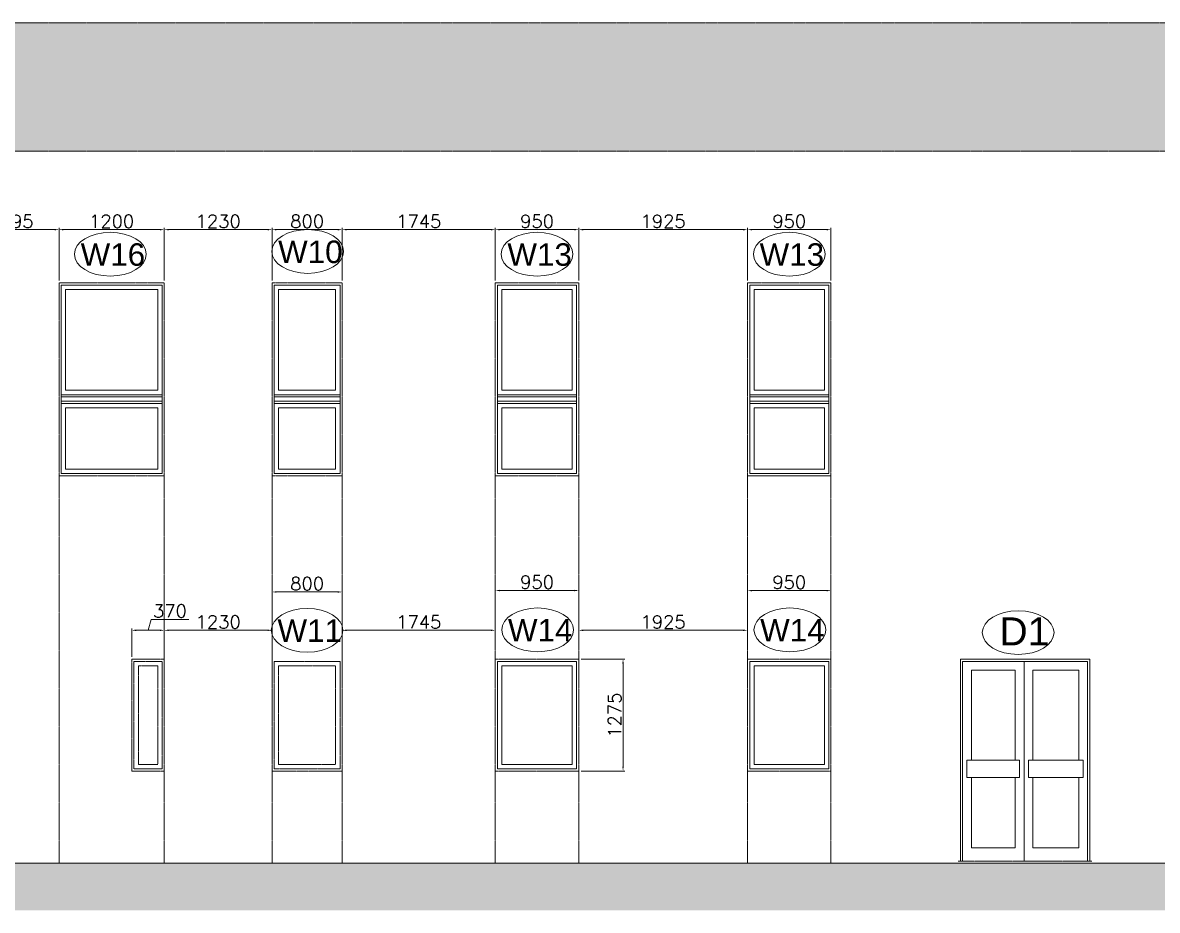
# Model space of a CAD drawing. Header units: millimetres. Extents: x -2143172 to 5255, y -610845 to 279739.
# Drawn here: x -1004814 to -991881, y -587628 to -577511 of the extents above; entities that cross this region are included whole.
import ezdxf

# ---------------------------------------------------------------- set-up
doc = ezdxf.new("R2010")
doc.units = ezdxf.units.MM
doc.header["$LTSCALE"] = 30
doc.linetypes.add('HIDDEN2', pattern=[0.1875, 0.125, -0.0625])
doc.layers.get('0').update_dxf_attribs({"lineweight": 5})
doc.layers.get('Defpoints').update_dxf_attribs({"lineweight": 5})
for name, color, linetype, lineweight in [('Al Window tag', 5, 'Continuous', 5), ('Aluminum', 7, 'Continuous', 5), ('dims.', 152, 'Continuous', 5), ('Elev 2', 251, 'Continuous', 5), ('Fill Aluminum Cladding', 254, 'Continuous', 5), ('Hatch', 252, 'Continuous', 5), ('Proj', 7, 'HIDDEN2', 5)]:
    doc.layers.add(name, color=color, linetype=linetype, lineweight=lineweight)
doc.styles.add('SIMPLEX', font='SIMPLEX.shx', dxfattribs={"height": 150})
doc.styles.add('TTLB-A0-JeddahDP$0$swis721', font='swiss.ttf')
doc.dimstyles.new('Buk', dxfattribs={"dimtxt": 150, "dimasz": 50, "dimexe": 20, "dimexo": 25, "dimgap": 20, "dimtad": 1, "dimdec": 0, "dimrnd": 5, "dimdsep": 46, "dimtxsty": 'SIMPLEX', "dimcen": 0, "dimdle": 20, "dimclrd": 256, "dimclre": 256, "dimclrt": 256, "dimadec": 0, "dimazin": 0, "dimtfac": 0.0075, "dimtdec": 0, "dimtmove": 1, "dimatfit": 2, "dimldrblk": 'ARCHTICK', "dimfxl": 1, "dimtolj": 1, "dimtzin": 0, "dimlwd": -1, "dimlwe": -1, "dimarcsym": 0})

# ---------------------------------------------------------------- blocks, each defined once
blk = doc.blocks.new('*D928')
at = {"layer": 'Defpoints', "color": 0, "transparency": 16777216}
for p in [(-998475, -584766, 0), (-997971, -584766), (-998475, -586041, 0)]:
    blk.add_point(p, dxfattribs=at)
at = {"layer": 'dims.', "linetype": 'Continuous', "transparency": 16777216}
for p, q in [((-998450, -584766), (-997951, -584766)), ((-998450, -586041), (-997951, -586041))]:
    blk.add_line(p, q, dxfattribs=at)
at = {"layer": 'dims.', "transparency": 16777216}
blk.add_line((-997971, -585991), (-997971, -584816), dxfattribs=at)
for points in [[(-997979, -584816), (-997963, -584816), (-997971, -584766)], [(-997979, -585991), (-997963, -585991), (-997971, -586041)]]:
    blk.add_solid(points, dxfattribs=at)
at = {"layer": 'dims.', "transparency": 16777216, "insert": (-998066, -585404), "char_height": 150, "attachment_point": 5, "rotation": 90, "style": 'SIMPLEX'}
blk.add_mtext('\\A1;1275', dxfattribs=at)
blk = doc.blocks.new('_ArchTick')
at = {"color": 0, "linetype": 'ByBlock', "const_width": 0.15}
blk.add_lwpolyline([(-0.5, -0.5), (0.5, 0.5)], dxfattribs=at)
blk = doc.blocks.new('*D943')
at = {"layer": 'Defpoints', "color": 0, "transparency": 16777216}
for p in [(-1004400, -579870), (-1005494, -580476, 0), (-1004400, -580476, 0)]:
    blk.add_point(p, dxfattribs=at)
at = {"layer": 'dims.', "linetype": 'Continuous', "transparency": 16777216}
for p, q in [((-1005494, -580451), (-1005494, -579850)), ((-1004400, -580451), (-1004400, -579850))]:
    blk.add_line(p, q, dxfattribs=at)
at = {"layer": 'dims.', "transparency": 16777216}
blk.add_line((-1005444, -579870), (-1004450, -579870), dxfattribs=at)
for points in [[(-1005444, -579862), (-1005444, -579879), (-1005494, -579870)], [(-1004450, -579862), (-1004450, -579879), (-1004400, -579870)]]:
    blk.add_solid(points, dxfattribs=at)
at = {"layer": 'dims.', "transparency": 16777216, "insert": (-1004947, -579775), "char_height": 150, "attachment_point": 5, "style": 'SIMPLEX'}
blk.add_mtext('\\A1;1095', dxfattribs=at)
blk = doc.blocks.new('*D944')
at = {"layer": 'Defpoints', "color": 0, "transparency": 16777216}
for p in [(-1003200, -579870), (-1004400, -580476, 0), (-1003200, -580476, 0)]:
    blk.add_point(p, dxfattribs=at)
at = {"layer": 'dims.', "linetype": 'Continuous', "transparency": 16777216}
for p, q in [((-1004400, -580451), (-1004400, -579850)), ((-1003200, -580451), (-1003200, -579850))]:
    blk.add_line(p, q, dxfattribs=at)
at = {"layer": 'dims.', "transparency": 16777216}
blk.add_line((-1004350, -579870), (-1003250, -579870), dxfattribs=at)
for points in [[(-1004350, -579862), (-1004350, -579879), (-1004400, -579870)], [(-1003250, -579862), (-1003250, -579879), (-1003200, -579870)]]:
    blk.add_solid(points, dxfattribs=at)
at = {"layer": 'dims.', "transparency": 16777216, "insert": (-1003800, -579775), "char_height": 150, "attachment_point": 5, "style": 'SIMPLEX'}
blk.add_mtext('\\A1;1200', dxfattribs=at)
blk = doc.blocks.new('*D945')
at = {"layer": 'Defpoints', "color": 0, "transparency": 16777216}
for p in [(-1001972, -579870), (-1003200, -580476, 0), (-1001972, -580476, 0)]:
    blk.add_point(p, dxfattribs=at)
at = {"layer": 'dims.', "linetype": 'Continuous', "transparency": 16777216}
for p, q in [((-1003200, -580451), (-1003200, -579850)), ((-1001972, -580451), (-1001972, -579850))]:
    blk.add_line(p, q, dxfattribs=at)
at = {"layer": 'dims.', "transparency": 16777216}
blk.add_line((-1003150, -579870), (-1002022, -579870), dxfattribs=at)
for points in [[(-1003150, -579862), (-1003150, -579879), (-1003200, -579870)], [(-1002022, -579862), (-1002022, -579879), (-1001972, -579870)]]:
    blk.add_solid(points, dxfattribs=at)
at = {"layer": 'dims.', "transparency": 16777216, "insert": (-1002586, -579775), "char_height": 150, "attachment_point": 5, "style": 'SIMPLEX'}
blk.add_mtext('\\A1;1230', dxfattribs=at)
blk = doc.blocks.new('*D946')
at = {"layer": 'Defpoints', "color": 0, "transparency": 16777216}
for p in [(-1001172, -579870), (-1001972, -580476, 0), (-1001172, -580476, 0)]:
    blk.add_point(p, dxfattribs=at)
at = {"layer": 'dims.', "linetype": 'Continuous', "transparency": 16777216}
for p, q in [((-1001972, -580451), (-1001972, -579850)), ((-1001172, -580451), (-1001172, -579850))]:
    blk.add_line(p, q, dxfattribs=at)
at = {"layer": 'dims.', "transparency": 16777216}
blk.add_line((-1001922, -579870), (-1001222, -579870), dxfattribs=at)
for points in [[(-1001922, -579862), (-1001922, -579879), (-1001972, -579870)], [(-1001222, -579862), (-1001222, -579879), (-1001172, -579870)]]:
    blk.add_solid(points, dxfattribs=at)
at = {"layer": 'dims.', "transparency": 16777216, "insert": (-1001572, -579775), "char_height": 150, "attachment_point": 5, "style": 'SIMPLEX'}
blk.add_mtext('\\A1;800', dxfattribs=at)
blk = doc.blocks.new('*D947')
at = {"layer": 'Defpoints', "color": 0, "transparency": 16777216}
for p in [(-999427, -579870), (-1001172, -580476, 0), (-999427, -580476, 0)]:
    blk.add_point(p, dxfattribs=at)
at = {"layer": 'dims.', "linetype": 'Continuous', "transparency": 16777216}
for p, q in [((-1001172, -580451), (-1001172, -579850)), ((-999427, -580451), (-999427, -579850))]:
    blk.add_line(p, q, dxfattribs=at)
at = {"layer": 'dims.', "transparency": 16777216}
blk.add_line((-1001122, -579870), (-999477, -579870), dxfattribs=at)
for points in [[(-1001122, -579862), (-1001122, -579879), (-1001172, -579870)], [(-999477, -579862), (-999477, -579879), (-999427, -579870)]]:
    blk.add_solid(points, dxfattribs=at)
at = {"layer": 'dims.', "transparency": 16777216, "insert": (-1000299, -579775), "char_height": 150, "attachment_point": 5, "style": 'SIMPLEX'}
blk.add_mtext('\\A1;1745', dxfattribs=at)
blk = doc.blocks.new('*D948')
at = {"layer": 'Defpoints', "color": 0, "transparency": 16777216}
for p in [(-998475, -579870), (-999427, -580476, 0), (-998475, -580476, 0)]:
    blk.add_point(p, dxfattribs=at)
at = {"layer": 'dims.', "linetype": 'Continuous', "transparency": 16777216}
for p, q in [((-999427, -580451), (-999427, -579850)), ((-998475, -580451), (-998475, -579850))]:
    blk.add_line(p, q, dxfattribs=at)
at = {"layer": 'dims.', "transparency": 16777216}
blk.add_line((-999377, -579870), (-998525, -579870), dxfattribs=at)
for points in [[(-999377, -579862), (-999377, -579879), (-999427, -579870)], [(-998525, -579862), (-998525, -579879), (-998475, -579870)]]:
    blk.add_solid(points, dxfattribs=at)
at = {"layer": 'dims.', "transparency": 16777216, "insert": (-998951, -579775), "char_height": 150, "attachment_point": 5, "style": 'SIMPLEX'}
blk.add_mtext('\\A1;950', dxfattribs=at)
blk = doc.blocks.new('*D949')
at = {"layer": 'Defpoints', "color": 0, "transparency": 16777216}
for p in [(-996552, -579870), (-998475, -580476, 0), (-996552, -580476, 0)]:
    blk.add_point(p, dxfattribs=at)
at = {"layer": 'dims.', "linetype": 'Continuous', "transparency": 16777216}
for p, q in [((-998475, -580451), (-998475, -579850)), ((-996552, -580451), (-996552, -579850))]:
    blk.add_line(p, q, dxfattribs=at)
at = {"layer": 'dims.', "transparency": 16777216}
blk.add_line((-998425, -579870), (-996602, -579870), dxfattribs=at)
for points in [[(-998425, -579862), (-998425, -579879), (-998475, -579870)], [(-996602, -579862), (-996602, -579879), (-996552, -579870)]]:
    blk.add_solid(points, dxfattribs=at)
at = {"layer": 'dims.', "transparency": 16777216, "insert": (-997514, -579775), "char_height": 150, "attachment_point": 5, "style": 'SIMPLEX'}
blk.add_mtext('\\A1;1925', dxfattribs=at)
blk = doc.blocks.new('*D950')
at = {"layer": 'Defpoints', "color": 0, "transparency": 16777216}
for p in [(-995601, -579870), (-996552, -580476, 0), (-995601, -580476, 0)]:
    blk.add_point(p, dxfattribs=at)
at = {"layer": 'dims.', "linetype": 'Continuous', "transparency": 16777216}
for p, q in [((-996552, -580451), (-996552, -579850)), ((-995601, -580451), (-995601, -579850))]:
    blk.add_line(p, q, dxfattribs=at)
at = {"layer": 'dims.', "transparency": 16777216}
blk.add_line((-996502, -579870), (-995651, -579870), dxfattribs=at)
for points in [[(-996502, -579862), (-996502, -579879), (-996552, -579870)], [(-995651, -579862), (-995651, -579879), (-995601, -579870)]]:
    blk.add_solid(points, dxfattribs=at)
at = {"layer": 'dims.', "transparency": 16777216, "insert": (-996076, -579775), "char_height": 150, "attachment_point": 5, "style": 'SIMPLEX'}
blk.add_mtext('\\A1;950', dxfattribs=at)
blk = doc.blocks.new('*D907')
at = {"layer": 'Defpoints', "color": 0, "transparency": 16777216}
for p in [(-1003200, -584437), (-1003570, -584766, 0), (-1003200, -584766, 0)]:
    blk.add_point(p, dxfattribs=at)
at = {"layer": 'dims.', "transparency": 16777216}
for p, q in [((-1003385, -584437), (-1003348, -584312)), ((-1003348, -584312), (-1002922, -584312)), ((-1003520, -584437), (-1003250, -584437))]:
    blk.add_line(p, q, dxfattribs=at)
at = {"layer": 'dims.', "linetype": 'Continuous', "transparency": 16777216}
for p, q in [((-1003570, -584741), (-1003570, -584417)), ((-1003200, -584741), (-1003200, -584417))]:
    blk.add_line(p, q, dxfattribs=at)
at = {"layer": 'dims.', "transparency": 16777216}
for points in [[(-1003520, -584428), (-1003520, -584445), (-1003570, -584437)], [(-1003250, -584428), (-1003250, -584445), (-1003200, -584437)]]:
    blk.add_solid(points, dxfattribs=at)
at = {"layer": 'dims.', "transparency": 16777216, "insert": (-1003135, -584217), "char_height": 150, "attachment_point": 5, "style": 'SIMPLEX'}
blk.add_mtext('\\A1;370', dxfattribs=at)
blk = doc.blocks.new('*D908')
at = {"layer": 'Defpoints', "color": 0, "transparency": 16777216}
for p in [(-1001972, -584437), (-1003200, -584766, 0), (-1001972, -584795, 0)]:
    blk.add_point(p, dxfattribs=at)
at = {"layer": 'dims.', "linetype": 'Continuous', "transparency": 16777216}
for p, q in [((-1003200, -584741), (-1003200, -584417)), ((-1001972, -584770), (-1001972, -584417))]:
    blk.add_line(p, q, dxfattribs=at)
at = {"layer": 'dims.', "transparency": 16777216}
blk.add_line((-1003150, -584437), (-1002022, -584437), dxfattribs=at)
for points in [[(-1003150, -584428), (-1003150, -584445), (-1003200, -584437)], [(-1002022, -584428), (-1002022, -584445), (-1001972, -584437)]]:
    blk.add_solid(points, dxfattribs=at)
at = {"layer": 'dims.', "transparency": 16777216, "insert": (-1002586, -584342), "char_height": 150, "attachment_point": 5, "style": 'SIMPLEX'}
blk.add_mtext('\\A1;1230', dxfattribs=at)
blk = doc.blocks.new('*D909')
at = {"layer": 'Defpoints', "color": 0, "transparency": 16777216}
for p in [(-1001172, -584000), (-1001972, -584795, 0), (-1001172, -584789, 0)]:
    blk.add_point(p, dxfattribs=at)
at = {"layer": 'dims.', "linetype": 'Continuous', "transparency": 16777216}
for p, q in [((-1001972, -584770), (-1001972, -583980)), ((-1001172, -584764), (-1001172, -583980))]:
    blk.add_line(p, q, dxfattribs=at)
at = {"layer": 'dims.', "transparency": 16777216}
blk.add_line((-1001922, -584000), (-1001222, -584000), dxfattribs=at)
for points in [[(-1001922, -583992), (-1001922, -584008), (-1001972, -584000)], [(-1001222, -583992), (-1001222, -584008), (-1001172, -584000)]]:
    blk.add_solid(points, dxfattribs=at)
at = {"layer": 'dims.', "transparency": 16777216, "insert": (-1001572, -583905), "char_height": 150, "attachment_point": 5, "style": 'SIMPLEX'}
blk.add_mtext('\\A1;800', dxfattribs=at)
blk = doc.blocks.new('*D910')
at = {"layer": 'Defpoints', "color": 0, "transparency": 16777216}
for p in [(-999427, -584437, 0), (-999427, -584437), (-1001172, -584789, 0)]:
    blk.add_point(p, dxfattribs=at)
at = {"layer": 'dims.', "linetype": 'Continuous', "transparency": 16777216}
for p, q in [((-1001172, -584764), (-1001172, -584417)), ((-999427, -584412), (-999427, -584417))]:
    blk.add_line(p, q, dxfattribs=at)
at = {"layer": 'dims.', "transparency": 16777216}
blk.add_line((-1001122, -584437), (-999477, -584437), dxfattribs=at)
for points in [[(-1001122, -584428), (-1001122, -584445), (-1001172, -584437)], [(-999477, -584428), (-999477, -584445), (-999427, -584437)]]:
    blk.add_solid(points, dxfattribs=at)
at = {"layer": 'dims.', "transparency": 16777216, "insert": (-1000299, -584342), "char_height": 150, "attachment_point": 5, "style": 'SIMPLEX'}
blk.add_mtext('\\A1;1745', dxfattribs=at)
blk = doc.blocks.new('*D833')
at = {"layer": 'Defpoints', "color": 0, "transparency": 16777216}
for p in [(-998475, -583983), (-999427, -584437, 0), (-998475, -584437, 0)]:
    blk.add_point(p, dxfattribs=at)
at = {"layer": 'dims.', "linetype": 'Continuous', "transparency": 16777216}
for p, q in [((-999427, -584412), (-999427, -583963)), ((-998475, -584412), (-998475, -583963))]:
    blk.add_line(p, q, dxfattribs=at)
at = {"layer": 'dims.', "transparency": 16777216}
blk.add_line((-999377, -583983), (-998525, -583983), dxfattribs=at)
for points in [[(-999377, -583975), (-999377, -583992), (-999427, -583983)], [(-998525, -583975), (-998525, -583992), (-998475, -583983)]]:
    blk.add_solid(points, dxfattribs=at)
at = {"layer": 'dims.', "transparency": 16777216, "insert": (-998951, -583888), "char_height": 150, "attachment_point": 5, "style": 'SIMPLEX'}
blk.add_mtext('\\A1;950', dxfattribs=at)
blk = doc.blocks.new('*D911')
at = {"layer": 'Defpoints', "color": 0, "transparency": 16777216}
for p in [(-998475, -584437, 0), (-996552, -584437, 0), (-996552, -584437)]:
    blk.add_point(p, dxfattribs=at)
at = {"layer": 'dims.', "transparency": 16777216}
blk.add_line((-998425, -584437), (-996602, -584437), dxfattribs=at)
at = {"layer": 'dims.', "linetype": 'Continuous', "transparency": 16777216}
for p, q in [((-996552, -584412), (-996552, -584417)), ((-998475, -584462), (-998475, -584457))]:
    blk.add_line(p, q, dxfattribs=at)
at = {"layer": 'dims.', "transparency": 16777216}
for points in [[(-998425, -584428), (-998425, -584445), (-998475, -584437)], [(-996602, -584428), (-996602, -584445), (-996552, -584437)]]:
    blk.add_solid(points, dxfattribs=at)
at = {"layer": 'dims.', "transparency": 16777216, "insert": (-997514, -584342), "char_height": 150, "attachment_point": 5, "style": 'SIMPLEX'}
blk.add_mtext('\\A1;1925', dxfattribs=at)
blk = doc.blocks.new('*D834')
at = {"layer": 'Defpoints', "color": 0, "transparency": 16777216}
for p in [(-995601, -583985), (-996552, -584437, 0), (-995601, -584412, 0)]:
    blk.add_point(p, dxfattribs=at)
at = {"layer": 'dims.', "linetype": 'Continuous', "transparency": 16777216}
for p, q in [((-996552, -584412), (-996552, -583965)), ((-995601, -584387), (-995601, -583965))]:
    blk.add_line(p, q, dxfattribs=at)
at = {"layer": 'dims.', "transparency": 16777216}
blk.add_line((-996502, -583985), (-995651, -583985), dxfattribs=at)
for points in [[(-996502, -583976), (-996502, -583993), (-996552, -583985)], [(-995651, -583976), (-995651, -583993), (-995601, -583985)]]:
    blk.add_solid(points, dxfattribs=at)
at = {"layer": 'dims.', "transparency": 16777216, "insert": (-996076, -583890), "char_height": 150, "attachment_point": 5, "style": 'SIMPLEX'}
blk.add_mtext('\\A1;950', dxfattribs=at)
blk = doc.blocks.new('A$C10F73263')
at = {"layer": 'Al Window tag'}
blk.add_ellipse((0, 0), major_axis=(409, 0), ratio=0.610025, dxfattribs=at)
at = {"layer": 'Al Window tag', "insert": (-338, 124, 0), "char_height": 256, "attachment_point": 1, "style": 'TTLB-A0-JeddahDP$0$swis721'}
blk.add_mtext_dynamic_manual_height_columns('W10', width=1569.46, gutter_width=9406, heights=[480], dxfattribs=at)
blk = doc.blocks.new('A$C18073A4C')
at = {"layer": 'Al Window tag'}
blk.add_ellipse((0, 0), major_axis=(409, 0), ratio=0.610025, dxfattribs=at)
at = {"layer": 'Al Window tag', "insert": (-338, 124, 0), "char_height": 256, "attachment_point": 1, "style": 'TTLB-A0-JeddahDP$0$swis721'}
blk.add_mtext_dynamic_manual_height_columns('W13', width=1569.46, gutter_width=9406, heights=[480], dxfattribs=at)
blk = doc.blocks.new('A$C3BB820D7')
at = {"layer": 'Al Window tag'}
blk.add_ellipse((0, 0), major_axis=(409, 0), ratio=0.610025, dxfattribs=at)
at = {"layer": 'Al Window tag', "insert": (-338, 124, 0), "char_height": 256, "attachment_point": 1, "style": 'TTLB-A0-JeddahDP$0$swis721'}
blk.add_mtext_dynamic_manual_height_columns('W16', width=1569.46, gutter_width=9406, heights=[480], dxfattribs=at)
blk = doc.blocks.new('A$C0C3303C6')
at = {"layer": 'Al Window tag'}
blk.add_ellipse((7, 436), major_axis=(409, 0), ratio=0.610025, dxfattribs=at)
at = {"layer": 'Al Window tag', "insert": (-332, 560, 0), "char_height": 256, "attachment_point": 1, "style": 'TTLB-A0-JeddahDP$0$swis721'}
blk.add_mtext_dynamic_manual_height_columns('W14', width=1569.46, gutter_width=9406, heights=[480], dxfattribs=at)

msp = doc.modelspace()

# ---------------------------------------------------------------- hatches: boundary and pattern name
at = {"layer": 'Fill Aluminum Cladding'}
h = msp.add_hatch(color=256, dxfattribs=at)
h.dxf.hatch_style = 1
h.set_gradient(color1=(105, 104, 99), color2=(38, 39, 39), tint=1, name='CURVED')
h.paths.add_polyline_path([(-1038770.4, -577511.4), (-986750.4, -577511.4), (-986750.4, -578976.4), (-1038170.4, -578976.4), (-1038170.4, -587091.4), (-1038770.4, -587091.4)])
at = {"layer": 'Hatch', "transparency": 33554636}
h = msp.add_hatch(color=256, dxfattribs=at)
h.dxf.hatch_style = 1
h.paths.add_polyline_path([(-1045005.6, -587091.4), (-1045005.6, -587628.3), (-975418.5, -587628.3), (-975418.5, -587091.4)])

# ---------------------------------------------------------------- linework, layer by layer
at = {"layer": 'Al Window tag'}
for centre in [(-1001571.8, -584436.6), (-993467.1, -584462.6)]:
    msp.add_ellipse(centre, major_axis=(408.6, 0), ratio=0.6100251, dxfattribs=at)
at = {"layer": 'Aluminum'}
for p, q in [((-1004375.1, -581751.4, 0.2), (-1003225.1, -581751.4, 0.2)), ((-1004375.1, -581776.4, 0.2), (-1003225.1, -581776.4, 0.2)), ((-1004375.1, -581826.4, 0.2), (-1003225.1, -581826.4, 0.2)), ((-1004375.1, -581851.4, 0.2), (-1003225.1, -581851.4, 0.2)), ((-1001946.8, -581751.4, 0.2), (-1001196.8, -581751.4, 0.2)), ((-1001946.8, -581776.4, 0.2), (-1001196.8, -581776.4, 0.2)), ((-1001946.8, -581826.4, 0.2), (-1001196.8, -581826.4, 0.2)), ((-1001946.8, -581851.4, 0.2), (-1001196.8, -581851.4, 0.2)), ((-999401.9, -581751.4, 0.2), (-998500.5, -581751.4, 0.2)), ((-999401.9, -581776.4, 0.2), (-998500.5, -581776.4, 0.2)), ((-999401.9, -581826.4, 0.2), (-998500.5, -581826.4, 0.2)), ((-999401.9, -581851.4, 0.2), (-998500.5, -581851.4, 0.2)), ((-996527, -581751.4, 0.2), (-995625.6, -581751.4, 0.2)), ((-996527, -581776.4, 0.2), (-995625.6, -581776.4, 0.2)), ((-996527, -581826.4, 0.2), (-995625.6, -581826.4, 0.2)), ((-996527, -581851.4, 0.2), (-995625.6, -581851.4, 0.2)), ((-994125.4, -584766.4, 0.2), (-992650.4, -584766.4, 0.2)), ((-994125.4, -584766.4, 0.2), (-994125.4, -587066.4, 0.2)), ((-992675.4, -584791.4, 0.2), (-994100.4, -584791.4, 0.2)), ((-994100.4, -587066.4, 0.2), (-994100.4, -584791.4, 0.2)), ((-993400.4, -584791.4, 0.2), (-993400.4, -587066.4, 0.2)), ((-992675.4, -587066.4, 0.2), (-992675.4, -584791.4, 0.2)), ((-992650.4, -584766.4, 0.2), (-992650.4, -587066.4, 0.2)), ((-994000.4, -585916.4, 0.2), (-994000.4, -584891.4, 0.2)), ((-994000.4, -584891.4, 0.2), (-993500.4, -584891.4, 0.2)), ((-993500.4, -584891.4, 0.2), (-993500.4, -585916.4, 0.2)), ((-992775.4, -584891.4, 0.2), (-993300.4, -584891.4, 0.2)), ((-993300.4, -584891.4, 0.2), (-993300.4, -585916.4, 0.2)), ((-992775.4, -585916.4, 0.2), (-992775.4, -584891.4, 0.2)), ((-994050.4, -585916.4, 0.2), (-994050.4, -586116.4, 0.2)), ((-993450.4, -585916.4, 0.2), (-994050.4, -585916.4, 0.2)), ((-993450.4, -585916.4, 0.2), (-993450.4, -586116.4, 0.2)), ((-993350.4, -585916.4, 0.2), (-992725.4, -585916.4, 0.2)), ((-993350.4, -585916.4, 0.2), (-993350.4, -586116.4, 0.2)), ((-992725.4, -585916.4, 0.2), (-992725.4, -586116.4, 0.2)), ((-993450.4, -586116.4, 0.2), (-994050.4, -586116.4, 0.2)), ((-994000.4, -586916.4, 0.2), (-994000.4, -586116.4, 0.2)), ((-993500.4, -586116.4, 0.2), (-993500.4, -586916.4, 0.2)), ((-993350.4, -586116.4, 0.2), (-992725.4, -586116.4, 0.2)), ((-993300.4, -586116.4, 0.2), (-993300.4, -586916.4, 0.2)), ((-992775.4, -586916.4, 0.2), (-992775.4, -586116.4, 0.2)), ((-994000.4, -586916.4, 0.2), (-993500.4, -586916.4, 0.2)), ((-992775.4, -586916.4, 0.2), (-993300.4, -586916.4, 0.2))]:
    msp.add_line(p, q, dxfattribs=at)
at = {"layer": 'Aluminum', "elevation": 0.2}
for points in [[(-1004375.1, -580501.4), (-1003225.1, -580501.4), (-1003225.1, -582651.4), (-1004375.1, -582651.4)], [(-1004325.1, -581701.4), (-1004325.1, -580551.4), (-1003275.1, -580551.4), (-1003275.1, -581701.4)], [(-1001946.8, -580501.4), (-1001196.8, -580501.4), (-1001196.8, -582651.4), (-1001946.8, -582651.4)], [(-1001896.8, -581701.4), (-1001896.8, -580551.4), (-1001246.8, -580551.4), (-1001246.8, -581701.4)], [(-999401.9, -580501.4), (-998500.5, -580501.4), (-998500.5, -582651.4), (-999401.9, -582651.4)], [(-999351.9, -581701.4), (-999351.9, -580551.4), (-998550.5, -580551.4), (-998550.5, -581701.4)], [(-996527, -580501.4), (-995625.6, -580501.4), (-995625.6, -582651.4), (-996527, -582651.4)], [(-996477, -581701.4), (-996477, -580551.4), (-995675.6, -580551.4), (-995675.6, -581701.4)], [(-1003275.1, -581901.4), (-1003275.1, -582601.4), (-1004325.1, -582601.4), (-1004325.1, -581901.4)], [(-1001246.8, -581901.4), (-1001246.8, -582601.4), (-1001896.8, -582601.4), (-1001896.8, -581901.4)], [(-998550.5, -581901.4), (-998550.5, -582601.4), (-999351.9, -582601.4), (-999351.9, -581901.4)], [(-995675.6, -581901.4), (-995675.6, -582601.4), (-996477, -582601.4), (-996477, -581901.4)], [(-999401.9, -584791.4), (-998500.5, -584791.4), (-998500.5, -586016.4), (-999401.9, -586016.4)], [(-996527, -584791.4), (-995625.6, -584791.4), (-995625.6, -586016.4), (-996527, -586016.4)], [(-999351.9, -584841.4), (-998550.5, -584841.4), (-998550.5, -585966.4), (-999351.9, -585966.4)], [(-996477, -584841.4), (-995675.6, -584841.4), (-995675.6, -585966.4), (-996477, -585966.4)]]:
    msp.add_lwpolyline(points, close=True, dxfattribs=at)
at = {"layer": 'Elev 2'}
msp.add_line((-996552, -582676.4, 0.2), (-995600.6, -582676.4, 0.2), dxfattribs=at)
at = {"layer": 'Proj'}
for p, q in [((-986750.4, -577511.4, 0.2), (-1038770.4, -577511.4, 0.2)), ((-986750.4, -578976.4, 0.2), (-1038170.4, -578976.4, 0.2)), ((-1004400.1, -580476.4, 0.2), (-1004400.1, -582676.4, 0.2)), ((-1004400.1, -580476.4, 0.2), (-1003200.1, -580476.4, 0.2)), ((-1004400.1, -580476.4, 0.2), (-1004400.1, -587091.4, 0.2)), ((-1003200.1, -580476.4, 0.2), (-1003200.1, -587091.4, 0.2)), ((-1003200.1, -580476.4, 0.2), (-1003200.1, -582676.4, 0.2)), ((-1001971.8, -580476.4, 0.2), (-1001971.8, -587091.4, 0.2)), ((-1001971.8, -580476.4, 0.2), (-1001971.8, -582676.4, 0.2)), ((-1001971.8, -580476.4, 0.2), (-1001171.8, -580476.4, 0.2)), ((-1001171.8, -580476.4, 0.2), (-1001171.8, -587091.4, 0.2)), ((-1001171.8, -580476.4, 0.2), (-1001171.8, -582676.4, 0.2)), ((-999426.9, -580476.4, 0.2), (-999426.9, -587091.4, 0.2)), ((-999426.9, -580476.4, 0.2), (-999426.9, -582676.4, 0.2)), ((-999426.9, -580476.4, 0.2), (-998475.5, -580476.4, 0.2)), ((-998475.5, -580476.4, 0.2), (-998475.5, -587091.4, 0.2)), ((-998475.5, -580476.4, 0.2), (-998475.5, -582676.4, 0.2)), ((-996552, -580476.4, 0.2), (-996552, -587091.4, 0.2)), ((-996552, -580476.4, 0.2), (-996552, -582676.4, 0.2)), ((-996552, -580476.4, 0.2), (-995600.6, -580476.4, 0.2)), ((-995600.6, -580476.4, 0.2), (-995600.6, -587091.4, 0.2)), ((-995600.6, -580476.4, 0.2), (-995600.6, -582676.4, 0.2)), ((-1004400.1, -582676.4, 0.2), (-1003200.1, -582676.4, 0.2)), ((-1001971.8, -582676.4, 0.2), (-1001171.8, -582676.4, 0.2)), ((-999426.9, -582676.4, 0.2), (-998475.5, -582676.4, 0.2)), ((-1003570.4, -584766.4, 0.2), (-1003570.4, -586041.4, 0.2)), ((-1003200.1, -584766.4, 0.2), (-1003570.4, -584766.4, 0.2)), ((-998475.5, -584766.4, 0.2), (-999426.9, -584766.4, 0.2)), ((-995600.6, -584766.4, 0.2), (-996552, -584766.4, 0.2)), ((-1003200.1, -586041.4, 0.2), (-1003570.4, -586041.4, 0.2)), ((-1001171.8, -586041.4, 0.2), (-1001971.8, -586041.4, 0.2)), ((-998475.5, -586041.4, 0.2), (-999426.9, -586041.4, 0.2)), ((-995600.6, -586041.4, 0.2), (-996552, -586041.4, 0.2)), ((-1045005.6, -587091.4, 0.2), (-977095.2, -587091.4, 0.2)), ((-975418.5, -587091.4, 0.2), (-1045005.6, -587091.4, 0.2)), ((-994150.4, -587066.4, 0.2), (-992625.4, -587066.4, 0.2))]:
    msp.add_line(p, q, dxfattribs=at)
at = {"layer": 'Proj', "elevation": 0.2}
for points in [[(-1003545.4, -584791.4), (-1003225.1, -584791.4), (-1003225.1, -586016.4), (-1003545.4, -586016.4)], [(-1001946.8, -584791.4), (-1001196.8, -584791.4), (-1001196.8, -586016.4), (-1001946.8, -586016.4)], [(-1003495.4, -584841.4), (-1003275.1, -584841.4), (-1003275.1, -585966.4), (-1003495.4, -585966.4)], [(-1001896.8, -584841.4), (-1001246.8, -584841.4), (-1001246.8, -585966.4), (-1001896.8, -585966.4)]]:
    msp.add_lwpolyline(points, close=True, dxfattribs=at)

# ---------------------------------------------------------------- block references
at = {"layer": 'Al Window tag'}
for name, p in [('A$C3BB820D7', (-1003815.4, -580149.9, 0.3)), ('A$C10F73263', (-1001565, -580118.8)), ('A$C18073A4C', (-998951.2, -580149.9, 0.3)), ('A$C18073A4C', (-996076.3, -580149.9, 0.3)), ('A$C0C3303C6', (-998951.2, -584867.8)), ('A$C0C3303C6', (-996076.3, -584867.8))]:
    msp.add_blockref(name, p, dxfattribs=at)

# ---------------------------------------------------------------- texts
at = {"layer": 'Al Window tag', "attachment_point": 1, "style": 'TTLB-A0-JeddahDP$0$swis721'}
for s, insert, char_height in [('W11', (-1001910, -584312.8, 0), 256), ('D1', (-993681.5, -584289.3), 320)]:
    msp.add_mtext_dynamic_manual_height_columns(s, width=1569.457, gutter_width=9406.5, heights=[480.3], dxfattribs=dict(at, insert=insert, char_height=char_height))

# ---------------------------------------------------------------- dimensions: what is measured, and where the dimension line sits
at = {"layer": 'dims.'}
for base, p1, p2, picture, middle in [((-1004400.1, -579870.2), (-1005493.9, -580476.4, 0.2), (-1004400.1, -580476.4, 0.2), '*D943', (-1004947, -579775.2)), ((-1003200.1, -579870.2), (-1004400.1, -580476.4, 0.2), (-1003200.1, -580476.4, 0.2), '*D944', (-1003800.1, -579775.2)), ((-1001971.8, -579870.2), (-1003200.1, -580476.4, 0.2), (-1001971.8, -580476.4, 0.2), '*D945', (-1002586, -579775.2)), ((-1001171.8, -579870.2), (-1001971.8, -580476.4, 0.2), (-1001171.8, -580476.4, 0.2), '*D946', (-1001571.8, -579775.2)), ((-999426.9, -579870.2), (-1001171.8, -580476.4, 0.2), (-999426.9, -580476.4, 0.2), '*D947', (-1000299.3, -579775.2)), ((-998475.5, -579870.2), (-999426.9, -580476.4, 0.2), (-998475.5, -580476.4, 0.2), '*D948', (-998951.2, -579775.2)), ((-996551.9698, -579870.167), (-998475.4982, -580476.3829, 0.2089), (-996551.9698, -580476.3829, 0.2089), '*D949', (-997513.734, -579775.167)), ((-995600.6, -579870.2), (-996552, -580476.4, 0.2), (-995600.6, -580476.4, 0.2), '*D950', (-996076.3, -579775.2)), ((-998475.5, -583983.4), (-999426.9, -584436.6, 0.2), (-998475.5, -584436.6, 0.2), '*D833', (-998951.2, -583888.4)), ((-995600.6, -583984.6), (-996552, -584436.6, 0.2), (-995600.6, -584411.6, 0.2), '*D834', (-996076.3, -583889.6)), ((-1001171.8, -583999.8), (-1001971.8, -584794.5, 0.2), (-1001171.8, -584788.9, 0.2), '*D909', (-1001571.8, -583904.8)), ((-1003200.1, -584436.6), (-1003570.4, -584766.4, 0.2), (-1003200.1, -584766.4, 0.2), '*D907', (-1003327.8, -584216.6)), ((-1001971.8, -584436.6), (-1003200.1, -584766.4, 0.2), (-1001971.8, -584794.5, 0.2), '*D908', (-1002586, -584341.6)), ((-999426.9, -584436.6), (-1001171.8, -584788.9, 0.2), (-999426.9, -584436.6, 0.2), '*D910', (-1000299.3, -584341.6)), ((-996551.9698, -584436.5806), (-998475.4982, -584436.5806, 0.2089), (-996551.9698, -584436.5806, 0.2089), '*D911', (-997513.734, -584341.5806))]:
    dim = msp.add_linear_dim(base=base, p1=p1, p2=p2, dimstyle='Buk', dxfattribs=at)
    dim.commit()
    dim.dimension.update_dxf_attribs({"geometry": picture, "text_midpoint": middle})
dim = msp.add_linear_dim(base=(-997971.1, -584766.4), p1=(-998475.5, -586041.4, 0.2), p2=(-998475.5, -584766.4, 0.2), angle=90, dimstyle='Buk', dxfattribs=at)
dim.commit()
dim.dimension.update_dxf_attribs({"geometry": '*D928', "text_midpoint": (-998066.1, -585403.9)})

doc.saveas('drawing.dxf')
